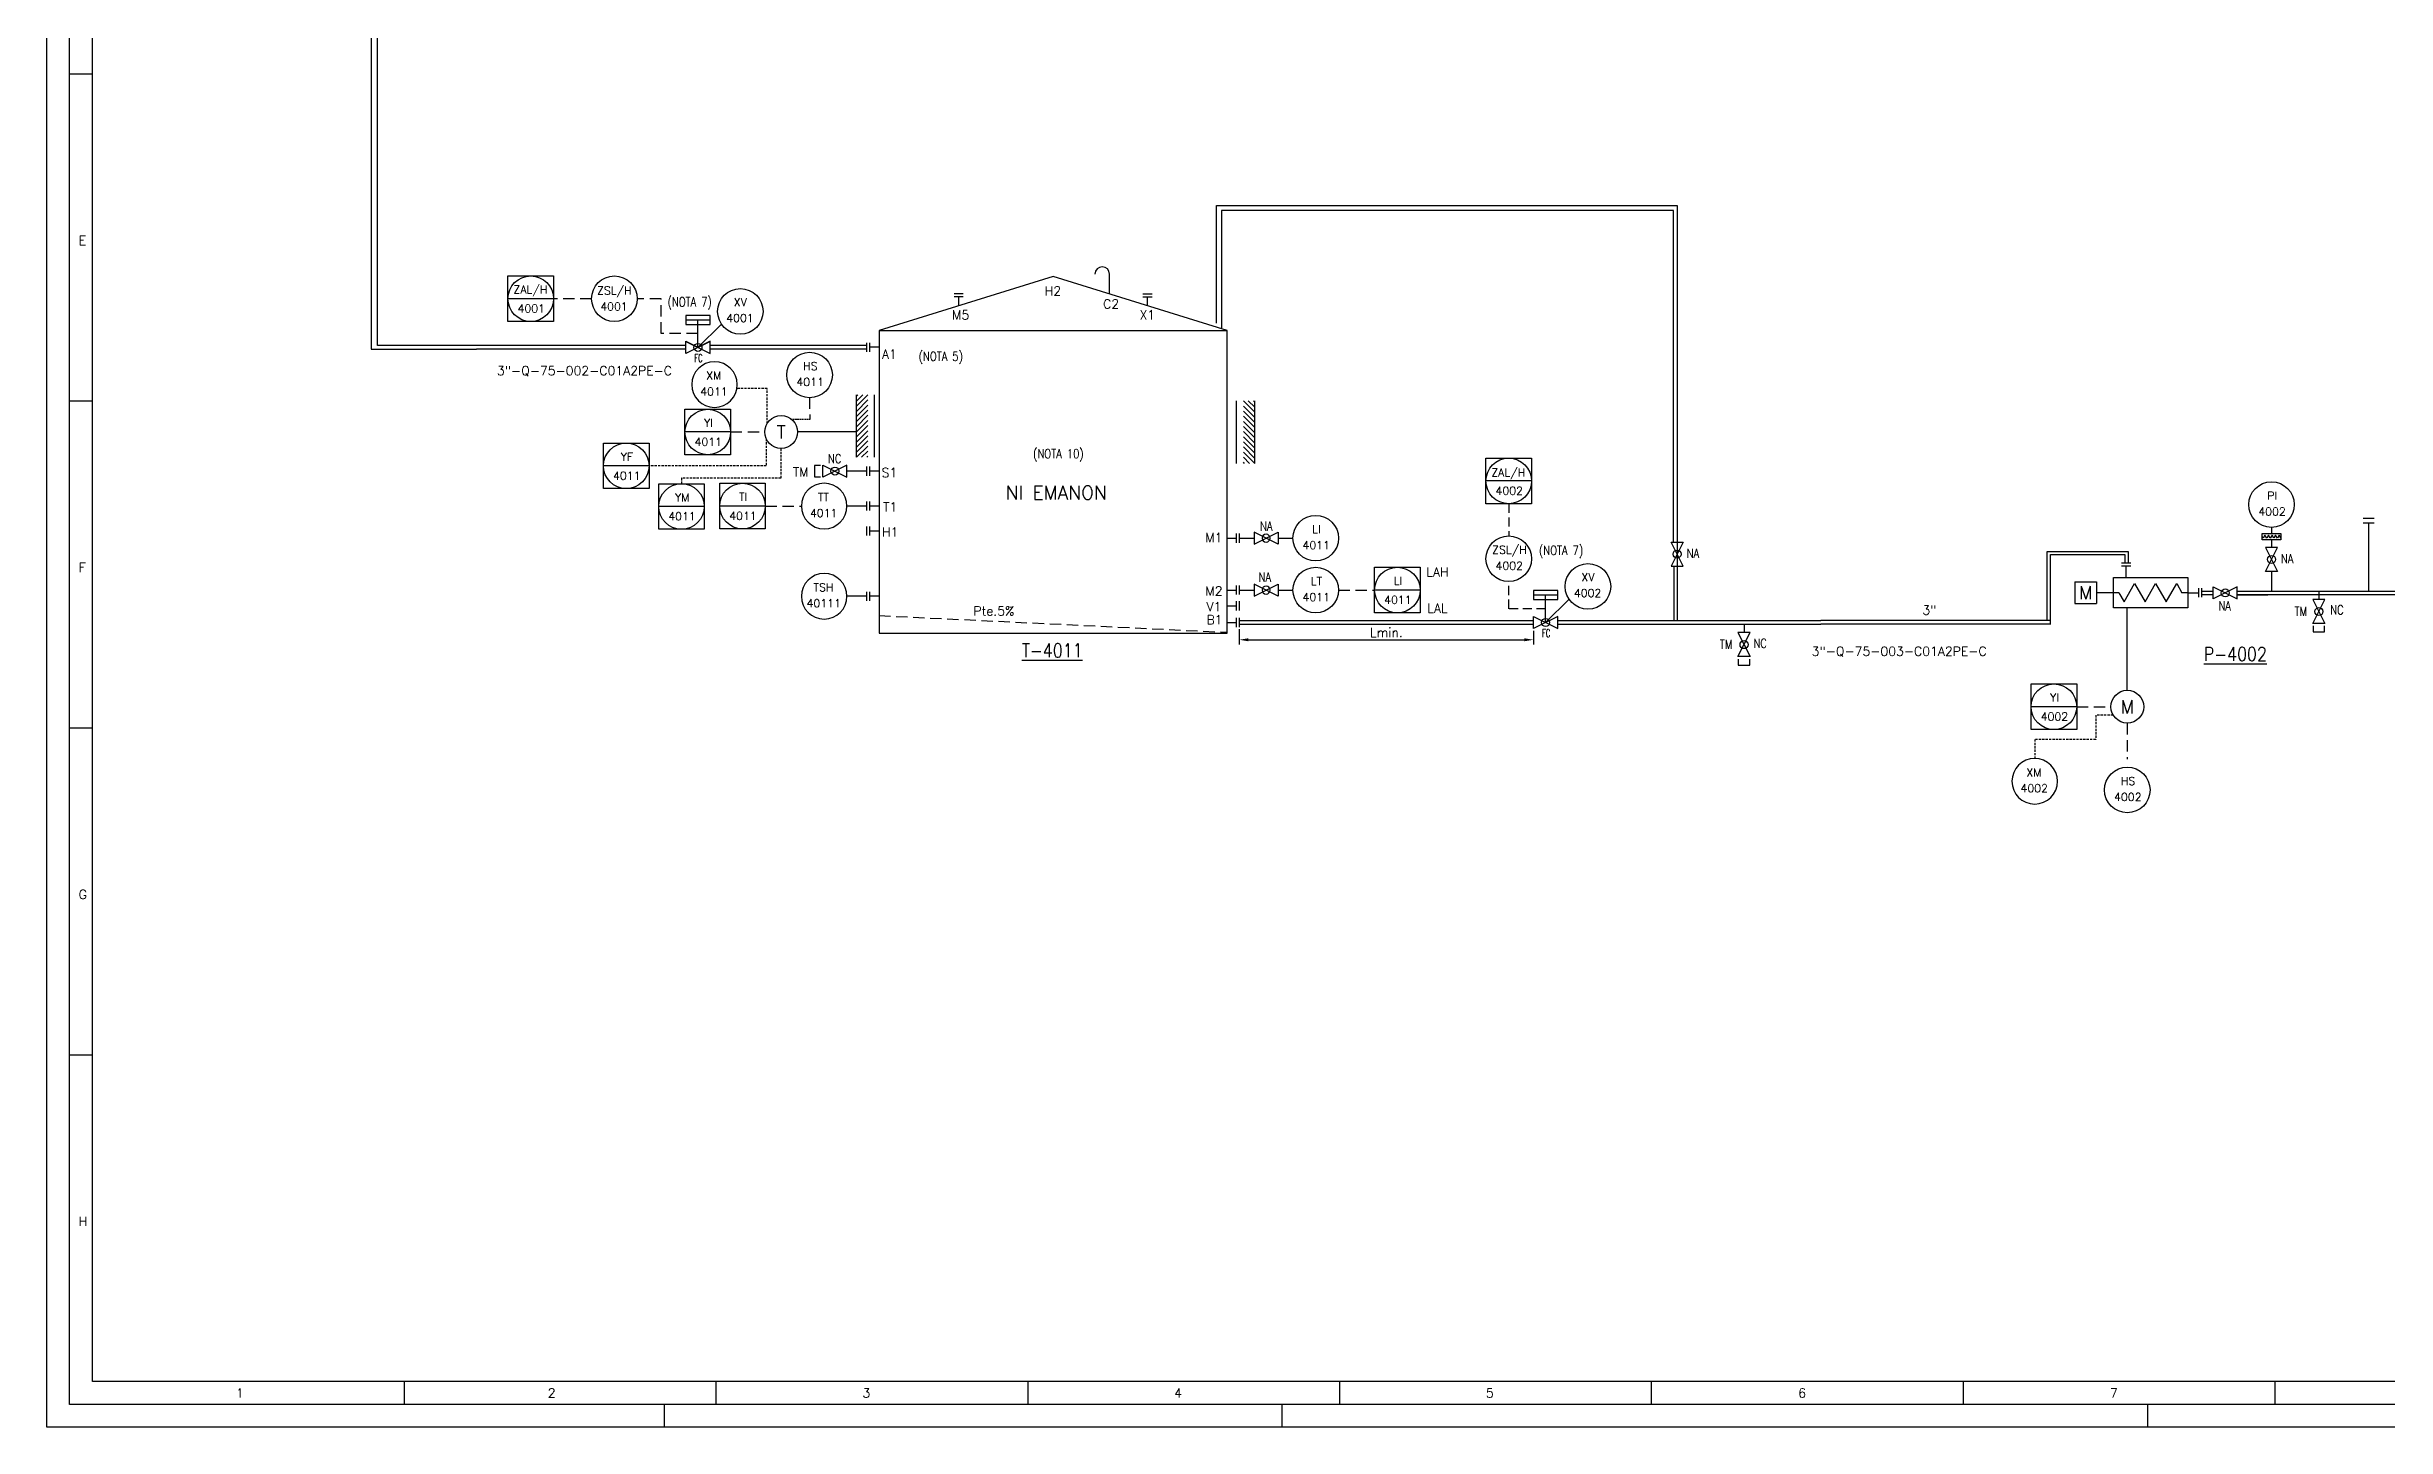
# Model space of a CAD drawing. Header units: millimetres. Extents: x 199 to 3946, y 1635 to 2230.
# Drawn here: x 199 to 712, y 1635 to 1938 of the extents above; entities that cross this region are included whole.
import ezdxf
from ezdxf.enums import TextEntityAlignment as Align

# ---------------------------------------------------------------- set-up
doc = ezdxf.new("R2010")
doc.units = ezdxf.units.MM
doc.linetypes.add('RAYITAS', pattern=[0.375, 0.25, -0.125])
doc.linetypes.add('TRAZOS', pattern=[0.75, 0.5, -0.25])
for name, color, linetype in [('CAJETIN', 1, 'Continuous'), ('COTAS', 4, 'Continuous'), ('EQUIPOS', 5, 'Continuous'), ('EQUIPOS 02', 1, 'Continuous'), ('FORMATO', 7, 'Continuous'), ('INSTRUMENTOS', 1, 'Continuous'), ('TEX', 7, 'Continuous'), ('TEX EQUIPOS', 6, 'Continuous'), ('TEXTO-VALVULAS Y ACCESORIOS', 7, 'Continuous'), ('TUBERIA', 5, 'Continuous'), ('TUBERÍA2', 1, 'TRAZOS'), ('VALVULAS Y ACCESORIOS', 1, 'Continuous')]:
    doc.layers.add(name, color=color, linetype=linetype)
doc.styles.add('PY', font='ROMANS.shx')
doc.styles.add('PY1', font='ROMANS.shx', dxfattribs={"width": 0.8})
doc.styles.add('PY3', font='ROMANS.shx', dxfattribs={"width": 0.6})
doc.linetypes.add('SEÑAL_MECANICA2', pattern='A,4.411183,["o",PY,S=4.130212,R=360,X=0,Y=-1.374288],0.588817,-0.374158,["",PY,S=2,R=360,X=0,Y=-0.688262],-2.183682', length=7.55784)
doc.dimstyles.new('1-5', dxfattribs={"dimtxt": 2, "dimasz": 2, "dimexe": 1, "dimexo": 0.5, "dimgap": 0.6, "dimtad": 1, "dimdec": 0, "dimlfac": 5, "dimzin": 0, "dimdsep": 46, "dimtxsty": 'PY', "dimcen": 0.7, "dimclrd": 4, "dimclre": 4, "dimclrt": 7, "dimazin": 0, "dimtfac": 1, "dimtdec": 0, "dimtofl": 0, "dimtmove": 0, "dimatfit": 3, "dimfxl": 1, "dimtolj": 1, "dimtzin": 0, "dimarcsym": 0})

# ---------------------------------------------------------------- blocks, each defined once
blk = doc.blocks.new('VALV GLOB-V')
at = {"layer": 'INSTRUMENTOS', "color": 1, "flags": 128}
blk.add_lwpolyline([(5.7, -1.43), (5.7, 1.43), (0, -1.43), (0, 1.43)], close=True, dxfattribs=at)
at = {"layer": 'INSTRUMENTOS', "color": 1}
blk.add_circle((2.85, 0), 0.95, dxfattribs=at)
at = {"layer": 'INSTRUMENTOS', "color": 7, "linetype": 'SEÑAL_MECANICA2', "style": 'PY'}
blk.add_attdef('REF.', text='', height=2, dxfattribs=at).set_placement((3, -3.37), align=Align.MIDDLE)
blk = doc.blocks.new('SEÑAL CIR')
at = {"color": 1}
blk.add_circle((0, 5.7), 5.7, dxfattribs=at)
at = {"layer": 'INSTRUMENTOS', "linetype": 'Continuous', "style": 'PY', "flags": 4}
for p in [(0.18, 6.94), (0.13, 2.95)]:
    blk.add_attdef('---', text='', height=2, dxfattribs=at).set_placement(p, align=Align.CENTER)
blk = doc.blocks.new('SEÑAL CIRCU MARCO')
at = {"color": 1, "linetype": 'Continuous', "ltscale": 0.5}
blk.add_line((5.7, 5.7), (-5.7, 5.7), dxfattribs=at)
at = {"color": 1, "flags": 128}
blk.add_lwpolyline([(5.7, 0), (-5.7, 0), (-5.7, 11.4), (5.7, 11.4)], close=True, dxfattribs=at)
at = {"color": 1}
blk.add_circle((0, 5.7), 5.7, dxfattribs=at)
at = {"style": 'PY'}
for tag, p in [('XXX', (0.18, 7.98)), ('YYY', (0.13, 3.24))]:
    blk.add_attdef(tag, text='', height=2, dxfattribs=at).set_placement(p, align=Align.MIDDLE)
blk = doc.blocks.new('DIAFRAGMA')
at = {"layer": 'INSTRUMENTOS', "color": 1, "ltscale": 0.1, "flags": 128}
blk.add_lwpolyline([(0, -2.25), (0, 2.25), (1.5, 2.25), (1.5, -2.25)], close=True, dxfattribs=at)
blk.add_lwpolyline([(0.46, -2.25), (1.12, -1.86), (0.38, -1.43), (1.12, -1), (0.38, -0.56), (1.12, -0.13), (0.38, 0.3), (1.12, 0.73), (0.38, 1.17), (1.12, 1.6), (0.38, 2.03), (0.75, 2.25)], dxfattribs=at)
blk = doc.blocks.new('*D20')
at = {"layer": 'COTAS', "color": 4, "lineweight": -2, "transparency": 16777216}
for p, q in [((460.39, 1810.21), (460.39, 1806.91)), ((462.39, 1807.91), (522.94, 1807.91)), ((524.94, 1809.88), (524.94, 1806.91))]:
    blk.add_line(p, q, dxfattribs=at)
at = {"layer": 'COTAS', "color": 4, "transparency": 16777216}
for points in [[(462.39, 1808.24), (462.39, 1807.58), (460.39, 1807.91)], [(522.94, 1808.24), (522.94, 1807.58), (524.94, 1807.91)]]:
    blk.add_solid(points, dxfattribs=at)
at = {"layer": 'Defpoints', "color": 0, "transparency": 16777216}
for p in [(460.39, 1810.71), (524.94, 1810.38), (524.94, 1807.91)]:
    blk.add_point(p, dxfattribs=at)
at = {"layer": 'COTAS', "color": 7, "transparency": 16777216, "insert": (492.67, 1809.51), "char_height": 2, "attachment_point": 5, "style": 'PY'}
blk.add_mtext('\\A1;Lmin.', dxfattribs=at)
blk = doc.blocks.new('MARCO-A1')
at = {"layer": 'FORMATO', "color": 5}
for p, q in [((5, 297), (10, 297)), ((5, 225.25), (10, 225.25)), ((5, 153.5), (10, 153.5)), ((5, 81.75), (10, 81.75)), ((78.42, 10), (78.42, 5)), ((146.83, 10), (146.83, 5)), ((215.25, 10), (215.25, 5)), ((283.67, 10), (283.67, 5)), ((352.08, 10), (352.08, 5)), ((420.5, 10), (420.5, 5)), ((488.92, 10), (488.92, 5))]:
    blk.add_line(p, q, dxfattribs=at)
at = {"layer": 'FORMATO', "color": 1, "linetype": 'Continuous'}
for p, q in [((135.5, 5), (135.5, 0)), ((271, 5), (271, 0)), ((461, 5), (461, 0))]:
    blk.add_line(p, q, dxfattribs=at)
at = {"layer": 'FORMATO', "color": 1}
blk.add_lwpolyline([(0, 594), (841, 594), (841, 0), (0, 0)], close=True, dxfattribs=at)
at = {"layer": 'FORMATO', "color": 5}
blk.add_lwpolyline([(5, 589), (836, 589), (836, 5), (5, 5)], close=True, dxfattribs=at)
at = {"layer": 'FORMATO', "color": 8, "linetype": 'Continuous'}
blk.add_lwpolyline([(10, 584), (831, 584), (831, 10), (10, 10)], close=True, dxfattribs=at)
at = {"layer": 'FORMATO', "color": 1, "style": 'PY'}
for s, p in [('E', (7, 259.42)), ('F', (7, 187.67)), ('G', (7, 115.92)), ('H', (7, 44.17)), ('1', (41.52, 6.5)), ('2', (109.93, 6.5)), ('3', (178.99, 6.5)), ('4', (247.4, 6.5)), ('5', (315.82, 6.5)), ('6', (384.34, 6.5)), ('7', (452.75, 6.5))]:
    blk.add_text(s, height=2, dxfattribs=at).set_placement(p)
blk = doc.blocks.new('BOMBA VOLUMETRICA')
at = {"layer": 'EQUIPOS', "linetype": 'Continuous'}
for p, q in [((-11.27, -4.05), (-11.27, -8.85)), ((-11.27, -4.05), (-6.47, -4.05)), ((-6.47, -4.05), (-6.47, -8.85)), ((-0.45, -8.45), (1.86, -4.45)), ((0, -3.12), (0, -0.67)), ((1.86, -4.45), (4.17, -8.45)), ((4.17, -8.45), (6.48, -4.45)), ((6.48, -4.45), (8.79, -8.45)), ((8.79, -8.45), (11.1, -4.45)), ((11.1, -4.45), (12.25, -6.45)), ((-11.27, -8.85), (-6.47, -8.85)), ((-1.61, -6.45), (-6.47, -6.45)), ((-1.61, -6.45), (-0.45, -8.45)), ((13.52, -6.45), (12.25, -6.45)), ((13.52, -6.45), (15.97, -6.45))]:
    blk.add_line(p, q, dxfattribs=at)
at = {"layer": 'EQUIPOS', "linetype": 'Continuous', "flags": 128}
blk.add_lwpolyline([(-2.78, -3.12), (13.52, -3.12), (13.52, -9.79), (-2.78, -9.79)], close=True, dxfattribs=at)
at = {"layer": 'VALVULAS Y ACCESORIOS', "ltscale": 0.1}
for p, q in [((1, 0), (-1, 0)), ((1, -0.67), (-1, -0.67)), ((15.97, -7.45), (15.97, -5.45)), ((16.64, -7.45), (16.64, -5.45))]:
    blk.add_line(p, q, dxfattribs=at)
at = {"layer": 'EQUIPOS 02', "style": 'PY'}
blk.add_text('M', height=2.8, dxfattribs=at).set_placement((-8.87, -6.45), align=Align.MIDDLE)
at = {"layer": 'TEX EQUIPOS', "linetype": 'Continuous', "style": 'PY1', "width": 0.8}
blk.add_attdef('REF_EQUIPO', text='', height=3, dxfattribs=at).set_placement((2.35, -13.59), align=Align.MIDDLE_CENTER)

msp = doc.modelspace()

# ---------------------------------------------------------------- hatches: boundary and pattern name
at = {"layer": 'EQUIPOS'}
h = msp.add_hatch(dxfattribs=at)
h.set_pattern_fill('ANSI31', color=4, scale=0.25, style=0)
h.set_pattern_definition([(45, (-856.0361, 2651.8), (-0.561266, 0.561266), [])])
h.paths.add_polyline_path([(376.37, 1847.95), (378.87, 1847.95), (378.87, 1861.69), (376.37, 1861.69)])
h = msp.add_hatch(dxfattribs=at)
h.set_pattern_fill('ANSI31', color=4, scale=0.25, style=0)
h.set_pattern_definition([(135, (1696.1961, 2650.471), (0.561266, 0.561266), [])])
h.paths.add_polyline_path([(463.79, 1846.62), (461.29, 1846.62), (461.29, 1860.37), (463.79, 1860.37)])

# ---------------------------------------------------------------- linework, layer by layer
at = {"color": 4, "linetype": 'Continuous'}
for p, q in [((555.7, 1902.09), (456.49, 1902.09)), ((456.49, 1902.09), (456.49, 1876.37)), ((555.7, 1829.35), (555.7, 1902.09)), ((555.85, 1812.08), (555.85, 1824.08)), ((638.4, 1811.34), (638.4, 1826.6)), ((638.4, 1826.6), (654.73, 1826.6)), ((654.73, 1826.6), (654.73, 1824.7))]:
    msp.add_line(p, q, dxfattribs=at)
at = {"color": 1}
for p, q in [((341.6, 1872.07), (346.77, 1877.16)), ((376.37, 1853.51), (363.46, 1853.51)), ((378.68, 1844.92), (374.29, 1844.92)), ((378.68, 1837.26), (374.3, 1837.26)), ((460.39, 1830.21), (463.65, 1830.21)), ((468.91, 1830.21), (472.16, 1830.21)), ((686.91, 1832.58), (686.91, 1831.22)), ((686.91, 1829.87), (686.91, 1828.19)), ((686.91, 1822.93), (686.91, 1818.59)), ((378.68, 1817.45), (374.3, 1817.45)), ((460.39, 1818.82), (463.65, 1818.82)), ((468.91, 1818.82), (472.16, 1818.82)), ((697.3, 1818.6), (697.3, 1816.74)), ((527.61, 1811.71), (532.78, 1816.8)), ((655.26, 1796.82), (655.26, 1815.01)), ((571.15, 1811.33), (571.15, 1809.47))]:
    msp.add_line(p, q, dxfattribs=at)
at = {"color": 1, "linetype": 'RAYITAS'}
msp.add_line((366.12, 1856.24), (362.21, 1856.24), dxfattribs=at)
at = {"color": 5, "linetype": 'Continuous'}
for p, q in [((637.71, 1812.1), (637.71, 1827.29)), ((637.71, 1827.29), (655.46, 1827.29)), ((655.46, 1827.29), (655.46, 1824.69))]:
    msp.add_line(p, q, dxfattribs=at)
at = {"color": 1, "flags": 128}
for points in [[(368.5, 1846.17), (367.18, 1846.17), (367.18, 1843.67), (368.5, 1843.67)], [(696.05, 1810.94), (696.05, 1809.63), (698.55, 1809.63), (698.55, 1810.94)], [(569.9, 1803.67), (569.9, 1802.36), (572.4, 1802.36), (572.4, 1803.67)]]:
    msp.add_lwpolyline(points, dxfattribs=at)
at = {"color": 1}
for centre in [(359.86, 1853.51), (655.26, 1793.22)]:
    msp.add_circle(centre, 3.6, dxfattribs=at)
at = {"layer": 'CAJETIN', "color": 1, "linetype": 'TRAZOS', "ltscale": 5}
for p, q in [((318.26, 1882.76), (309.91, 1882.76)), ((333.51, 1882.76), (328.26, 1882.76)), ((333.51, 1875.09), (333.51, 1882.76)), ((341.6, 1875.09), (333.51, 1875.09)), ((356.38, 1837.26), (364.3, 1837.26)), ((482.16, 1818.83), (490.08, 1818.83)), ((381.33, 1813.23), (457.75, 1809.55))]:
    msp.add_line(p, q, dxfattribs=at)
at = {"layer": 'CAJETIN', "color": 1, "linetype": 'TRAZOS', "ltscale": 4}
for p, q in [((519.51, 1837.77), (519.52, 1830.69)), ((519.52, 1814.73), (519.52, 1820.69)), ((527.61, 1814.73), (519.52, 1814.73))]:
    msp.add_line(p, q, dxfattribs=at)
at = {"layer": 'EQUIPOS'}
for p, q in [((419.54, 1887.62), (381.33, 1875.76)), ((457.75, 1875.76), (419.54, 1887.62)), ((381.33, 1875.76), (381.33, 1809.34)), ((457.75, 1813.25), (457.75, 1875.76)), ((457.75, 1809.34), (457.75, 1813.25)), ((381.33, 1809.34), (457.75, 1809.34)), ((460.39, 1812.11), (524.94, 1812.13)), ((530.27, 1812.13), (587.98, 1812.11))]:
    msp.add_line(p, q, dxfattribs=at)
at = {"layer": 'EQUIPOS', "color": 4}
for p, q in [((376.37, 1847.95), (376.37, 1861.7)), ((380.37, 1847.95), (380.37, 1861.7)), ((459.79, 1846.62), (459.79, 1860.37)), ((463.79, 1846.62), (463.79, 1860.37))]:
    msp.add_line(p, q, dxfattribs=at)
at = {"layer": 'EQUIPOS'}
msp.add_lwpolyline([(455.38, 1877.37), (455.38, 1903.19), (556.47, 1903.19), (556.47, 1812.13)], dxfattribs=at)
at = {"layer": 'EQUIPOS', "linetype": 'Continuous', "flags": 128}
msp.add_lwpolyline([(431.91, 1883.78), (431.91, 1888.16, 1), (428.71, 1888.16, -1)], format="xyb", dxfattribs=at)
at = {"layer": 'EQUIPOS 02', "color": 5}
msp.add_line((381.33, 1875.76), (457.75, 1875.76), dxfattribs=at)
at = {"layer": 'TUBERIA', "linetype": 'Continuous'}
for p, q in [((398.82, 1881.19), (398.82, 1883.17)), ((440.25, 1881.19), (440.25, 1883.17)), ((381.33, 1872.09), (379.34, 1872.09)), ((381.33, 1872.09), (379.34, 1872.09)), ((381.33, 1844.92), (379.34, 1844.92)), ((381.33, 1837.26), (379.34, 1837.26)), ((381.33, 1831.77), (379.34, 1831.77)), ((457.75, 1830.21), (459.73, 1830.21)), ((381.33, 1817.45), (379.34, 1817.45)), ((457.75, 1818.82), (459.73, 1818.82)), ((457.75, 1815.37), (459.73, 1815.37)), ((457.75, 1811.71), (459.73, 1811.71))]:
    msp.add_line(p, q, dxfattribs=at)
at = {"layer": 'TUBERIA', "color": 4, "linetype": 'Continuous'}
for p, q in [((338.93, 1871.69), (292.97, 1871.69)), ((356.96, 1871.69), (344.26, 1871.69)), ((356.96, 1871.69), (344.26, 1871.69)), ((356.96, 1871.69), (344.26, 1871.69)), ((366.92, 1871.69), (356.96, 1871.69)), ((366.92, 1871.69), (362.23, 1871.69)), ((378.68, 1871.69), (366.92, 1871.69)), ((366.92, 1871.69), (366.92, 1871.69)), ((674.12, 1817.79), (671.71, 1817.79)), ((679.38, 1817.79), (686.09, 1817.79)), ((754.89, 1817.79), (679.38, 1817.79)), ((460.39, 1811.31), (524.94, 1811.33)), ((530.27, 1811.33), (587.98, 1811.31)), ((626.7, 1811.31), (587.98, 1811.31)), ((638.46, 1811.31), (626.7, 1811.31))]:
    msp.add_line(p, q, dxfattribs=at)
at = {"layer": 'TUBERIA', "color": 5, "linetype": 'Continuous'}
for p, q in [((338.93, 1872.49), (293.77, 1872.49)), ((356.96, 1872.49), (344.26, 1872.49)), ((356.96, 1872.49), (344.26, 1872.49)), ((362.23, 1872.49), (344.26, 1872.49)), ((367.72, 1872.49), (362.23, 1872.49)), ((367.72, 1872.49), (362.23, 1872.49)), ((378.68, 1872.49), (367.72, 1872.49)), ((367.72, 1872.49), (367.72, 1872.49)), ((671.64, 1818.59), (672.98, 1818.59)), ((671.69, 1818.59), (674.12, 1818.59)), ((679.38, 1818.59), (754.93, 1818.59)), ((626.7, 1812.11), (587.98, 1812.11)), ((638.46, 1812.11), (626.7, 1812.11))]:
    msp.add_line(p, q, dxfattribs=at)
at = {"layer": 'TUBERIA', "color": 1, "linetype": 'TRAZOS', "ltscale": 5}
for p, q in [((366.1, 1861.1), (366.12, 1856.24)), ((348.76, 1853.51), (356.26, 1853.51)), ((644.15, 1793.22), (651.66, 1793.22)), ((655.26, 1789.62), (655.26, 1781.74))]:
    msp.add_line(p, q, dxfattribs=at)
at = {"layer": 'TUBERIA', "color": 5, "linetype": 'Continuous'}
for points in [[(293.77, 1872.49), (271.26, 1872.49), (271.26, 1960.29), (709.92, 1960.29), (709.92, 2043.65)], [(707.05, 1834.62), (709.46, 1834.62)], [(707.05, 1833.61), (709.46, 1833.61)], [(708.25, 1829.67), (708.25, 1833.61)], [(708.25, 1818.59), (708.25, 1829.79)]]:
    msp.add_lwpolyline(points, dxfattribs=at)
at = {"layer": 'TUBERIA', "color": 4, "linetype": 'Continuous'}
msp.add_lwpolyline([(709.12, 2042.85), (709.12, 1961.21), (269.88, 1961.21), (269.88, 1871.69), (292.97, 1871.69)], dxfattribs=at)
at = {"layer": 'TUBERÍA2'}
for points in [[(356.78, 1855.34), (356.78, 1863.03), (350.19, 1863.03)], [(356.59, 1852.01), (356.59, 1846.07), (330.86, 1846.07)], [(359.8, 1849.91), (359.8, 1843.4), (337.99, 1843.4), (337.99, 1842.17)], [(652.14, 1791.38), (648.33, 1791.38), (648.33, 1786.06), (634.94, 1786.06), (634.94, 1781.86)]]:
    msp.add_lwpolyline(points, dxfattribs=at)
at = {"layer": 'VALVULAS Y ACCESORIOS', "ltscale": 0.1}
for p, q in [((399.82, 1883.84), (397.82, 1883.84)), ((399.82, 1883.17), (397.82, 1883.17)), ((439.25, 1883.84), (441.25, 1883.84)), ((439.25, 1883.17), (441.25, 1883.17)), ((378.68, 1871.09), (378.68, 1873.09)), ((379.34, 1871.09), (379.34, 1873.09)), ((378.68, 1843.92), (378.68, 1845.92)), ((379.34, 1843.92), (379.34, 1845.92)), ((378.68, 1836.26), (378.68, 1838.26)), ((379.34, 1836.26), (379.34, 1838.26)), ((378.68, 1830.77), (378.68, 1832.77)), ((379.34, 1830.77), (379.34, 1832.77)), ((459.73, 1831.21), (459.73, 1829.21)), ((460.39, 1831.21), (460.39, 1829.21)), ((378.68, 1816.45), (378.68, 1818.45)), ((379.34, 1816.45), (379.34, 1818.45)), ((459.73, 1819.82), (459.73, 1817.82)), ((460.39, 1819.82), (460.39, 1817.82)), ((459.73, 1816.37), (459.73, 1814.37)), ((459.73, 1812.71), (459.73, 1810.71)), ((460.39, 1812.71), (460.39, 1810.71)), ((460.4, 1816.37), (460.4, 1814.37))]:
    msp.add_line(p, q, dxfattribs=at)
at = {"layer": 'VALVULAS Y ACCESORIOS'}
for p, q in [((338.93, 1878.11), (344.26, 1878.11)), ((341.6, 1872.07), (341.6, 1878.11)), ((524.94, 1817.76), (530.27, 1817.76)), ((527.61, 1811.71), (527.61, 1817.76))]:
    msp.add_line(p, q, dxfattribs=at)
at = {"layer": 'VALVULAS Y ACCESORIOS', "flags": 128}
for points in [[(338.93, 1879.11), (338.93, 1877.11), (344.26, 1877.11), (344.26, 1879.11)], [(338.93, 1870.74), (338.93, 1873.4), (344.26, 1870.74), (344.26, 1873.4)], [(524.94, 1818.76), (524.94, 1816.76), (530.27, 1816.76), (530.27, 1818.76)]]:
    msp.add_lwpolyline(points, close=True, dxfattribs=at)

# ---------------------------------------------------------------- block references
msp.add_blockref('MARCO-A1', (198.71, 1635.11))
ref = msp.add_blockref('SEÑAL CIRCU MARCO', (304.91, 1877.76), dxfattribs=dict(xscale=0.8770999999999276, yscale=0.8770999999999276, zscale=0.8770999999999276))
ref.add_attrib('XXX', 'ZAL/H', dxfattribs={"height": 1.754, "style": 'PY'}).set_placement((304.84, 1884.64), align=Align.MIDDLE)
ref.add_attrib('YYY', '4001', dxfattribs={"height": 1.754, "style": 'PY'}).set_placement((305.02, 1880.61), align=Align.MIDDLE)
at = {"linetype": 'Continuous'}
ref = msp.add_blockref('SEÑAL CIR', (323.26, 1877.76), dxfattribs=dict(at, xscale=0.8770999999999276, yscale=0.8770999999999276, zscale=0.8770999999999276))
ref.add_attrib('---', 'ZSL/H', dxfattribs={"layer": 'INSTRUMENTOS', "color": 7, "linetype": 'Continuous', "height": 1.754, "style": 'PY'}).set_placement((323.26, 1883.67), align=Align.CENTER)
ref.add_attrib('---', '4001', dxfattribs={"layer": 'INSTRUMENTOS', "color": 7, "linetype": 'Continuous', "height": 1.754, "style": 'PY'}).set_placement((323.18, 1880.17), align=Align.CENTER)
ref = msp.add_blockref('SEÑAL CIR', (350.9, 1874.98), dxfattribs=dict(at, xscale=0.8770999999999276, yscale=0.8770999999999276, zscale=0.8770999999999276))
ref.add_attrib('---', 'XV', dxfattribs={"layer": 'INSTRUMENTOS', "color": 7, "linetype": 'Continuous', "height": 1.754, "style": 'PY'}).set_placement((350.9, 1881.13), align=Align.CENTER)
ref.add_attrib('---', '4001', dxfattribs={"layer": 'INSTRUMENTOS', "color": 7, "linetype": 'Continuous', "height": 1.754, "style": 'PY'}).set_placement((350.82, 1877.64), align=Align.CENTER)
ref = msp.add_blockref('VALV GLOB-V', (338.93, 1872.07), dxfattribs=dict(at, xscale=0.9356729824555714, yscale=0.9356729824555714, zscale=0.9356729824555714))
ref.add_attrib('REF.', 'FC', dxfattribs={"layer": 'INSTRUMENTOS', "color": 7, "linetype": 'SEÑAL_MECANICA2', "height": 1.778, "style": 'PY3', "width": 0.6}).set_placement((341.73, 1869.73), align=Align.MIDDLE)
ref = msp.add_blockref('SEÑAL CIR', (345.23, 1858.92), dxfattribs=dict(at, xscale=-0.8771000000000413, yscale=0.8771000000000413, zscale=0.8771000000000413))
ref.add_attrib('---', 'XM', dxfattribs={"layer": 'INSTRUMENTOS', "color": 7, "linetype": 'Continuous', "height": 1.754, "style": 'PY'}).set_placement((345.07, 1865), align=Align.CENTER)
ref.add_attrib('---', '4011', dxfattribs={"layer": 'INSTRUMENTOS', "color": 7, "linetype": 'Continuous', "height": 1.754, "style": 'PY'}).set_placement((345.12, 1861.51), align=Align.CENTER)
ref = msp.add_blockref('SEÑAL CIR', (366.1, 1861.02), dxfattribs=dict(at, xscale=0.8770999999999276, yscale=0.8770999999999276, zscale=0.8770999999999276))
ref.add_attrib('---', 'HS', dxfattribs={"layer": 'INSTRUMENTOS', "color": 7, "linetype": 'Continuous', "height": 1.754, "style": 'PY'}).set_placement((366.26, 1867.1), align=Align.CENTER)
ref.add_attrib('---', '4011', dxfattribs={"layer": 'INSTRUMENTOS', "color": 7, "linetype": 'Continuous', "height": 1.754, "style": 'PY'}).set_placement((366.21, 1863.61), align=Align.CENTER)
for p, xscale, yscale, zscale, values in [((343.75, 1848.51), 0.8770999999999276, 0.8770999999999276, 0.8770999999999276, {'XXX': 'YI', 'YYY': '4011'}), ((325.86, 1841.08), 0.8771000000000413, 0.8771000000000413, 0.8771000000000413, {'XXX': 'YF', 'YYY': '4011'}), ((337.99, 1832.17), 0.8771000000000413, 0.8771000000000413, 0.8771000000000413, {'XXX': 'YM', 'YYY': '4011'}), ((351.37, 1832.26), 0.8777884135906788, 0.8777884135906788, 0.8777884135906788, {'XXX': 'TI', 'YYY': '4011'}), ((495.08, 1813.83), 0.8777884135906788, 0.8777884135906788, 0.8777884135906788, {'XXX': 'LI', 'YYY': '4011'}), ((639.15, 1788.22), 0.8770999999999276, 0.8770999999999276, 0.8770999999999276, {'XXX': 'YI', 'YYY': '4002'})]:
    msp.add_blockref('SEÑAL CIRCU MARCO', p, dxfattribs=dict(xscale=xscale, yscale=yscale, zscale=zscale)).add_auto_attribs(values)
at = {"linetype": 'Continuous', "xscale": 0.9232631578945529, "yscale": 0.9232631578945529, "zscale": 0.9232631578945529}
for p in [(369.03, 1844.92), (674.12, 1818.19)]:
    msp.add_blockref('VALV GLOB-V', p, dxfattribs=at)
ref = msp.add_blockref('SEÑAL CIRCU MARCO', (519.51, 1837.77), dxfattribs=dict(xscale=0.8770999999999276, yscale=0.8770999999999276, zscale=0.8770999999999276))
ref.add_attrib('XXX', 'ZAL/H', dxfattribs={"height": 1.754, "style": 'PY'}).set_placement((519.42, 1844.48), align=Align.MIDDLE)
ref.add_attrib('YYY', '4002', dxfattribs={"height": 1.754, "style": 'PY'}).set_placement((519.63, 1840.61), align=Align.MIDDLE)
at = {"linetype": 'Continuous'}
ref = msp.add_blockref('SEÑAL CIR', (369.3, 1832.26), dxfattribs=dict(at, xscale=-0.877100000000155, yscale=0.8770999999999276, zscale=0.8771))
ref.add_attrib('---', 'TT', dxfattribs={"layer": 'INSTRUMENTOS', "color": 7, "linetype": 'Continuous', "height": 1.754, "style": 'PY'}).set_placement((369.14, 1838.34), align=Align.CENTER)
ref.add_attrib('---', '4011', dxfattribs={"layer": 'INSTRUMENTOS', "color": 7, "linetype": 'Continuous', "height": 1.754, "style": 'PY'}).set_placement((369.19, 1834.85), align=Align.CENTER)
ref = msp.add_blockref('SEÑAL CIR', (686.91, 1832.58), dxfattribs=dict(at, xscale=0.8770999999999276, yscale=0.8770999999999276, zscale=0.8770999999999276))
ref.add_attrib('---', 'PI', dxfattribs={"layer": 'INSTRUMENTOS', "color": 7, "linetype": 'Continuous', "height": 1.754, "style": 'PY'}).set_placement((687.07, 1838.66), align=Align.CENTER)
ref.add_attrib('---', '4002', dxfattribs={"layer": 'INSTRUMENTOS', "color": 7, "linetype": 'Continuous', "height": 1.754, "style": 'PY'}).set_placement((687.02, 1835.17), align=Align.CENTER)
ref = msp.add_blockref('SEÑAL CIR', (477.16, 1825.21), dxfattribs=dict(at, xscale=0.8770999999999276, yscale=0.8770999999999276, zscale=0.8770999999999276))
ref.add_attrib('---', 'LI', dxfattribs={"layer": 'INSTRUMENTOS', "color": 7, "linetype": 'Continuous', "height": 1.754, "style": 'PY'}).set_placement((477.32, 1831.3), align=Align.CENTER)
ref.add_attrib('---', '4011', dxfattribs={"layer": 'INSTRUMENTOS', "color": 7, "linetype": 'Continuous', "height": 1.754, "style": 'PY'}).set_placement((477.27, 1827.8), align=Align.CENTER)
for p, xscale, yscale, zscale, rotation in [((463.65, 1830.21), -0.9232631578945529, 0.9232631578947803, 0.9232631578946926, 180), ((556.47, 1829.34), 0.9232631578945529, 0.9232631578945529, 0.9232631578945529, 270), ((686.91, 1822.93), 0.9232631578947803, 0.9232631578947803, 0.9232631578947803, 90), ((463.65, 1818.82), -0.9232631578945529, 0.9232631578947803, 0.9232631578946926, 180), ((697.3, 1811.48), 0.9232631578945529, 0.9232631578945529, 0.9232631578945529, 90), ((571.15, 1804.21), 0.9232631578945529, 0.9232631578945529, 0.9232631578945529, 90)]:
    msp.add_blockref('VALV GLOB-V', p, dxfattribs=dict(at, xscale=xscale, yscale=yscale, zscale=zscale, rotation=rotation))
ref = msp.add_blockref('SEÑAL CIR', (519.52, 1820.69), dxfattribs=dict(at, xscale=0.8770999999999276, yscale=0.8770999999999276, zscale=0.8770999999999276))
ref.add_attrib('---', 'ZSL/H', dxfattribs={"layer": 'INSTRUMENTOS', "color": 7, "linetype": 'Continuous', "height": 1.754, "style": 'PY'}).set_placement((519.68, 1826.78), align=Align.CENTER)
ref.add_attrib('---', '4002', dxfattribs={"layer": 'INSTRUMENTOS', "color": 7, "linetype": 'Continuous', "height": 1.754, "style": 'PY'}).set_placement((519.63, 1823.28), align=Align.CENTER)
at = {"color": 1, "linetype": 'Continuous', "xscale": 0.900000000000091, "yscale": 0.900000000000091, "zscale": 0.900000000000091, "rotation": 90}
msp.add_blockref('DIAFRAGMA', (686.91, 1829.87), dxfattribs=at)
at = {"linetype": 'Continuous'}
ref = msp.add_blockref('SEÑAL CIR', (477.16, 1813.82), dxfattribs=dict(at, xscale=0.8770999999999276, yscale=0.8770999999999276, zscale=0.8770999999999276))
ref.add_attrib('---', 'LT', dxfattribs={"layer": 'INSTRUMENTOS', "color": 7, "linetype": 'Continuous', "height": 1.754, "style": 'PY'}).set_placement((477.32, 1819.91), align=Align.CENTER)
ref.add_attrib('---', '4011', dxfattribs={"layer": 'INSTRUMENTOS', "color": 7, "linetype": 'Continuous', "height": 1.754, "style": 'PY'}).set_placement((477.27, 1816.41), align=Align.CENTER)
ref = msp.add_blockref('SEÑAL CIR', (536.91, 1814.62), dxfattribs=dict(at, xscale=0.8770999999999276, yscale=0.8770999999999276, zscale=0.8770999999999276))
ref.add_attrib('---', 'XV', dxfattribs={"layer": 'INSTRUMENTOS', "color": 7, "linetype": 'Continuous', "height": 1.754, "style": 'PY'}).set_placement((536.91, 1820.78), align=Align.CENTER)
ref.add_attrib('---', '4002', dxfattribs={"layer": 'INSTRUMENTOS', "color": 7, "linetype": 'Continuous', "height": 1.754, "style": 'PY'}).set_placement((536.83, 1817.29), align=Align.CENTER)
msp.add_blockref('BOMBA VOLUMETRICA', (655, 1824.7), dxfattribs=at)
ref = msp.add_blockref('SEÑAL CIR', (369.3, 1812.45), dxfattribs=dict(at, xscale=-0.877100000000155, yscale=0.8770999999999276, zscale=0.8771))
ref.add_attrib('---', 'TSH', dxfattribs={"layer": 'INSTRUMENTOS', "color": 7, "linetype": 'Continuous', "height": 1.754, "style": 'PY'}).set_placement((369.14, 1818.54), align=Align.CENTER)
ref.add_attrib('---', '40111', dxfattribs={"layer": 'INSTRUMENTOS', "color": 7, "linetype": 'Continuous', "height": 1.754, "style": 'PY'}).set_placement((369.19, 1815.04), align=Align.CENTER)
ref = msp.add_blockref('VALV GLOB-V', (524.94, 1811.71), dxfattribs=dict(at, xscale=0.9356729824555714, yscale=0.9356729824555714, zscale=0.9356729824555714))
ref.add_attrib('REF.', 'FC', dxfattribs={"layer": 'INSTRUMENTOS', "color": 7, "linetype": 'SEÑAL_MECANICA2', "height": 1.778, "style": 'PY3', "width": 0.6}).set_placement((527.74, 1809.37), align=Align.MIDDLE)
ref = msp.add_blockref('SEÑAL CIR', (634.94, 1771.86), dxfattribs=dict(at, xscale=-0.8771000000000413, yscale=0.8771000000000413, zscale=0.8771000000000413))
ref.add_attrib('---', 'XM', dxfattribs={"layer": 'INSTRUMENTOS', "color": 7, "linetype": 'Continuous', "height": 1.754, "style": 'PY'}).set_placement((634.78, 1777.94), align=Align.CENTER)
ref.add_attrib('---', '4002', dxfattribs={"layer": 'INSTRUMENTOS', "color": 7, "linetype": 'Continuous', "height": 1.754, "style": 'PY'}).set_placement((634.83, 1774.45), align=Align.CENTER)
ref = msp.add_blockref('SEÑAL CIR', (655.26, 1769.96), dxfattribs=dict(at, xscale=0.8770999999999276, yscale=0.8770999999999276, zscale=0.8770999999999276))
ref.add_attrib('---', 'HS', dxfattribs={"layer": 'INSTRUMENTOS', "color": 7, "linetype": 'Continuous', "height": 1.754, "style": 'PY'}).set_placement((655.42, 1776.04), align=Align.CENTER)
ref.add_attrib('---', '4002', dxfattribs={"layer": 'INSTRUMENTOS', "color": 7, "linetype": 'Continuous', "height": 1.754, "style": 'PY'}).set_placement((655.37, 1772.54), align=Align.CENTER)

# ---------------------------------------------------------------- texts
at = {"color": 7, "style": 'PY'}
for s, p in [('T', (359.86, 1853.51)), ('M', (655.26, 1793.22))]:
    msp.add_text(s, height=2.92, dxfattribs=at).set_placement(p, align=Align.MIDDLE)
at = {"layer": 'CAJETIN', "color": 6, "linetype": 'Continuous', "style": 'PY', "width": 0.85}
msp.add_text('%%UT-4011', height=3, dxfattribs=at).set_placement((419.35, 1804.06), align=Align.CENTER)
at = {"layer": 'EQUIPOS', "color": 6, "linetype": 'Continuous', "style": 'PY', "width": 0.85}
msp.add_text('%%UP-4002', height=3, dxfattribs=at).set_placement((678.96, 1803.26), align=Align.CENTER)
at = {"layer": 'EQUIPOS', "color": 6, "insert": (420.21, 1841.71), "char_height": 3, "width": 39.4248, "attachment_point": 2, "style": 'PY'}
msp.add_mtext('NI EMANON ', dxfattribs=at)
at = {"layer": 'TEX', "color": 7, "char_height": 2, "width": 28.6036, "attachment_point": 5, "style": 'PY1'}
for s, insert in [('(NOTA 7)', (339.79, 1881.73)), ('(NOTA 5)', (394.88, 1869.78)), ('NC', (371.62, 1847.65)), ('(NOTA 10)', (420.7, 1848.4)), ('NA', (466.32, 1832.85)), ('(NOTA 7)', (531, 1827.19)), ('NA', (559.95, 1826.89)), ('NA', (465.99, 1821.66)), ('NA', (690.32, 1825.69)), ('NA', (676.63, 1815.36)), ('TM', (693.35, 1814.16)), ('NC', (701.26, 1814.48)), ('TM', (567.2, 1806.9)), ('NC', (574.7, 1807.14))]:
    msp.add_mtext(s, dxfattribs=dict(at, insert=insert))
at = {"layer": 'TEXTO-VALVULAS Y ACCESORIOS', "style": 'PY'}
for s, p in [('3"-Q-75-002-C01A2PE-C', (316.7, 1865.96)), ('3"', (611.84, 1813.41)), ('3"-Q-75-003-C01A2PE-C', (605.2, 1804.4))]:
    msp.add_text(s, height=2, dxfattribs=at).set_placement(p, align=Align.CENTER)
at = {"layer": 'TEXTO-VALVULAS Y ACCESORIOS', "color": 7, "linetype": 'Continuous', "insert": (402.04, 1815.24), "char_height": 2, "width": 14.9764, "attachment_point": 1, "style": 'PY'}
msp.add_mtext('Pte.5%', dxfattribs=at)
at = {"layer": 'TEXTO-VALVULAS Y ACCESORIOS', "color": 7, "linetype": 'Continuous', "style": 'PY', "flags": 4}
for tag, p in [('H2', (419.5, 1883.47)), ('M5', (399.25, 1878.21)), ('C2', (432.27, 1880.61)), ('X1', (440.21, 1878.21)), ('A1', (383.61, 1869.6)), ('TM', (364.15, 1843.71)), ('S1', (383.61, 1843.61)), ('T1', (383.79, 1836.07)), ('H1', (383.79, 1830.58)), ('M1', (454.82, 1829.35)), ('LAH', (503.88, 1821.8)), ('M2', (454.84, 1817.62)), ('V1', (454.84, 1814.17)), ('B1', (454.94, 1811.32)), ('LAL', (503.88, 1813.84))]:
    msp.add_attdef(tag, text='---', height=2, dxfattribs=at).set_placement(p, align=Align.CENTER)

# ---------------------------------------------------------------- dimensions: what is measured, and where the dimension line sits
at = {"layer": 'COTAS', "color": 1}
dim = msp.add_linear_dim(base=(524.94, 1807.91), p1=(460.39, 1810.71), p2=(524.94, 1810.38), text='Lmin.', dimstyle='1-5', dxfattribs=at)
dim.commit()
dim.dimension.update_dxf_attribs({"geometry": '*D20', "text_midpoint": (492.67, 1809.51)})

doc.saveas('drawing.dxf')
